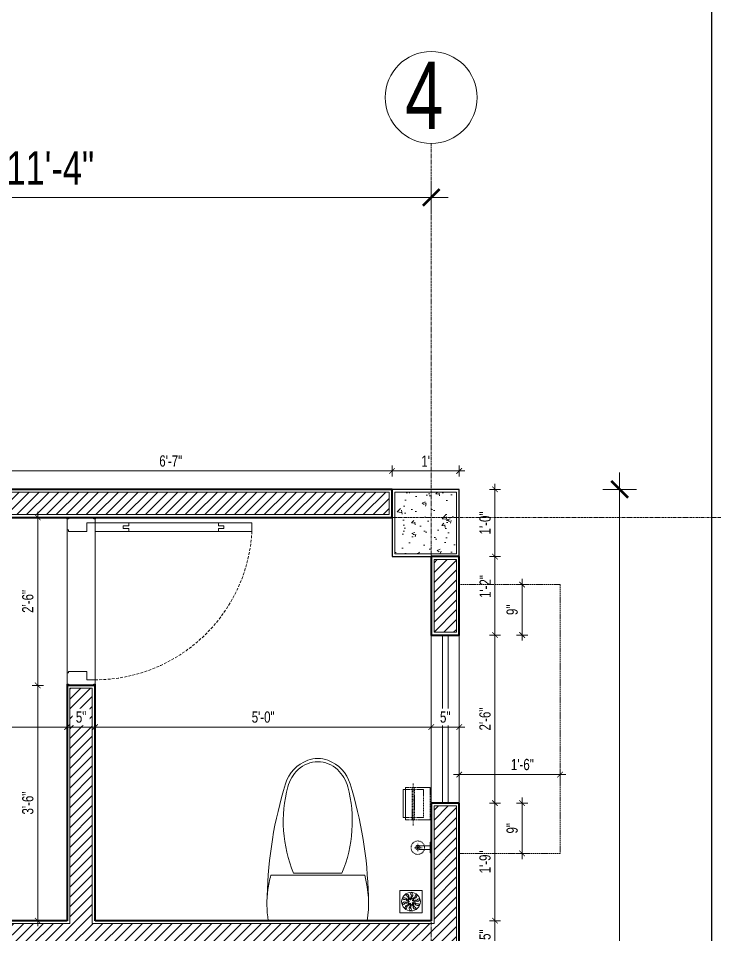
# Model space of a CAD drawing. Header units: inches. Extents: x 735 to 7643, y 526 to 1733.
# Drawn here: x 3436.8 to 3562.1, y 1347.6 to 1511.2 of the extents above; entities that cross this region are included whole.
import ezdxf

# ---------------------------------------------------------------- set-up
doc = ezdxf.new("R2010")
doc.units = ezdxf.units.IN
doc.header["$MEASUREMENT"] = 0
for name, pattern in [('CENTER', [2, 1.25, -0.25, 0.25, -0.25]), ('DASH', [0.35, 0.25, -0.1]), ('DASHED', [0.75, 0.5, -0.25]), ('PHANTOMX2', [5, 2.5, -0.5, 0.5, -0.5, 0.5, -0.5])]:
    doc.linetypes.add(name, pattern=pattern)
doc.layers.add('COLLUM', color=1, linetype='Continuous')
doc.layers.add('FREE-TEXT', color=7, linetype='Continuous')
for name, color, linetype, lineweight in [('Dimension', 22, 'Continuous', 13), ('DOOR', 115, 'Continuous', 15), ('Glass', 5, 'Continuous', 9), ('grid', 9, 'Continuous', 13), ('Grid marker', 161, 'Continuous', 15), ('Grid Text', 5, 'Continuous', 15), ('HACTH', 8, 'Continuous', 9), ('I-WC----EXST', 7, 'Continuous', 15), ('I-WC----N', 7, 'Continuous', 15), ('Plaster Line', 5, 'Continuous', 15), ('Sunshed', 5, 'Continuous', 15), ('wall 05', 3, 'Continuous', 40), ('WINDOW', 140, 'Continuous', 9)]:
    doc.layers.add(name, color=color, linetype=linetype, lineweight=lineweight)
doc.styles.get("Standard").update_dxf_attribs({"font": 'isocp3.shx'})
doc.styles.add('Swiss721', font='swisscl.ttf')
doc.dimstyles.new('DIM08', dxfattribs={"dimtxt": 8, "dimasz": 4, "dimexe": 4, "dimexo": 0, "dimgap": 3, "dimtad": 1, "dimdec": 1, "dimzin": 3, "dimdsep": 46, "dimlunit": 4, "dimtxsty": 'Swiss721', "dimblk": 'ARCHTICK', "dimcen": 0, "dimdle": 4, "dimclrd": 256, "dimclre": 256, "dimclrt": 256, "dimadec": 0, "dimazin": 0, "dimtfac": 1, "dimtdec": 1, "dimtofl": 0, "dimtmove": 0, "dimatfit": 3, "dimldrblk": 'ARCHTICK', "dimfxl": 4, "dimfxlon": 1, "dimtfill": 1, "dimtolj": 1, "dimtzin": 0, "dimlwd": 9, "dimlwe": 9, "dimarcsym": 0})
doc.dimstyles.get("Standard").update_dxf_attribs({"dimtxt": 2, "dimasz": 3, "dimexe": 2, "dimexo": 2, "dimgap": 1, "dimtad": 0, "dimtih": 1, "dimtoh": 1, "dimdec": 1, "dimzin": 0, "dimdsep": 46, "dimtxsty": 'Standard', "dimcen": 0, "dimclrd": 256, "dimclre": 256, "dimclrt": 256, "dimadec": 1, "dimazin": 0, "dimtfac": 1, "dimtdec": 1, "dimtofl": 0, "dimtmove": 0, "dimatfit": 3, "dimfxl": 1, "dimtolj": 1, "dimtzin": 0, "dimlwd": -1, "dimlwe": -1, "dimarcsym": 0})
pattern_1 = [(45, (-407583.7018, -240993.2976), (-0.8838834765, 0.8838834765), [])]

# ---------------------------------------------------------------- blocks, each defined once
blk = doc.blocks.new('_ArchTick')
at = {"color": 0, "linetype": 'ByBlock', "const_width": 0.15}
blk.add_lwpolyline([(-0.5, -0.5), (0.5, 0.5)], dxfattribs=at)
blk = doc.blocks.new('*D152')
at = {"layer": 'Defpoints', "color": 0, "transparency": 16777216}
for p in [(3515.48, 1430.36), (3503.48, 1427.08), (3515.48, 1427.08)]:
    blk.add_point(p, dxfattribs=at)
at = {"layer": 'Dimension', "lineweight": 9, "transparency": 16777216}
for p, q in [((3502.48, 1430.36), (3516.48, 1430.36)), ((3503.48, 1429.36), (3503.48, 1431.36)), ((3515.48, 1429.36), (3515.48, 1431.36))]:
    blk.add_line(p, q, dxfattribs=at)
at = {"layer": 'Dimension', "lineweight": 9, "transparency": 16777216, "rotation": 180}
blk.add_blockref('_ArchTick', (3503.48, 1430.36), dxfattribs=at)
at = {"layer": 'Dimension', "lineweight": 9, "transparency": 16777216}
blk.add_blockref('_ArchTick', (3515.48, 1430.36), dxfattribs=at)
at = {"layer": 'Dimension', "transparency": 16777216, "insert": (3509.48, 1432.11), "char_height": 2, "attachment_point": 5, "style": 'Swiss721', "bg_fill": 3, "box_fill_scale": 1.25, "bg_fill_color": 256, "bg_fill_true_color": 13158600, "bg_fill_transparency": 0}
blk.add_mtext("\\A1;1'", dxfattribs=at)
blk = doc.blocks.new('*D377')
at = {"layer": 'Defpoints', "color": 0, "transparency": 16777216}
for p in [(3515.48, 1415.08), (3515.48, 1401.08), (3521.86, 1401.08)]:
    blk.add_point(p, dxfattribs=at)
at = {"layer": 'Dimension', "lineweight": 9, "transparency": 16777216}
for p, q in [((3520.86, 1415.08), (3522.86, 1415.08)), ((3521.86, 1416.08), (3521.86, 1400.08)), ((3520.86, 1401.08), (3522.86, 1401.08))]:
    blk.add_line(p, q, dxfattribs=at)
for p, rotation in [((3521.86, 1415.08), 90), ((3521.86, 1401.08), 270)]:
    blk.add_blockref('_ArchTick', p, dxfattribs=dict(at, rotation=rotation))
at = {"layer": 'Dimension', "transparency": 16777216, "insert": (3520.11, 1409.74), "char_height": 2, "attachment_point": 5, "rotation": 90, "style": 'Swiss721', "bg_fill": 3, "box_fill_scale": 1.25, "bg_fill_color": 256, "bg_fill_true_color": 13158600, "bg_fill_transparency": 0}
blk.add_mtext('\\A1;1\'-2"', dxfattribs=at)
blk = doc.blocks.new('*D378')
at = {"layer": 'Defpoints', "color": 0, "transparency": 16777216}
for p in [(3515.48, 1401.08), (3515.48, 1371.08), (3521.86, 1371.08)]:
    blk.add_point(p, dxfattribs=at)
at = {"layer": 'Dimension', "lineweight": 9, "transparency": 16777216}
for p, q in [((3521.86, 1402.08), (3521.86, 1370.08)), ((3520.86, 1401.08), (3522.86, 1401.08)), ((3520.86, 1371.08), (3522.86, 1371.08))]:
    blk.add_line(p, q, dxfattribs=at)
for p, rotation in [((3521.86, 1401.08), 90), ((3521.86, 1371.08), 270)]:
    blk.add_blockref('_ArchTick', p, dxfattribs=dict(at, rotation=rotation))
at = {"layer": 'Dimension', "transparency": 16777216, "insert": (3520.09, 1386.08), "char_height": 2, "attachment_point": 5, "rotation": 90, "style": 'Swiss721', "bg_fill": 3, "box_fill_scale": 1.25, "bg_fill_color": 256, "bg_fill_true_color": 13158600, "bg_fill_transparency": 0}
blk.add_mtext('\\A1;2\'-6"', dxfattribs=at)
blk = doc.blocks.new('*D153')
at = {"layer": 'Defpoints', "color": 0, "transparency": 16777216}
for p in [(3515.48, 1371.08), (3510.48, 1350.08), (3521.86, 1350.08)]:
    blk.add_point(p, dxfattribs=at)
at = {"layer": 'Dimension', "lineweight": 9, "transparency": 16777216}
for p, q in [((3520.86, 1371.08), (3522.86, 1371.08)), ((3521.86, 1372.08), (3521.86, 1349.08)), ((3520.86, 1350.08), (3522.86, 1350.08))]:
    blk.add_line(p, q, dxfattribs=at)
for p, rotation in [((3521.86, 1371.08), 90), ((3521.86, 1350.08), 270)]:
    blk.add_blockref('_ArchTick', p, dxfattribs=dict(at, rotation=rotation))
at = {"layer": 'Dimension', "transparency": 16777216, "insert": (3520.09, 1360.58), "char_height": 2, "attachment_point": 5, "rotation": 90, "style": 'Swiss721', "bg_fill": 3, "box_fill_scale": 1.25, "bg_fill_color": 256, "bg_fill_true_color": 13158600, "bg_fill_transparency": 0}
blk.add_mtext('\\A1;1\'-9"', dxfattribs=at)
blk = doc.blocks.new('*D170')
at = {"layer": 'Defpoints', "color": 0, "transparency": 16777216}
for p in [(3445.73, 1422.08), (3440.24, 1392.08), (3445.48, 1392.08)]:
    blk.add_point(p, dxfattribs=at)
at = {"layer": 'Dimension', "lineweight": 9, "transparency": 16777216}
for p, q in [((3441.24, 1422.08), (3439.24, 1422.08)), ((3440.24, 1423.08), (3440.24, 1391.08)), ((3441.24, 1392.08), (3439.24, 1392.08))]:
    blk.add_line(p, q, dxfattribs=at)
for p, rotation in [((3440.24, 1422.08), 90), ((3440.24, 1392.08), 270)]:
    blk.add_blockref('_ArchTick', p, dxfattribs=dict(at, rotation=rotation))
at = {"layer": 'Dimension', "transparency": 16777216, "insert": (3438.47, 1407.08), "char_height": 2, "attachment_point": 5, "rotation": 90, "style": 'Swiss721', "bg_fill": 3, "box_fill_scale": 1.25, "bg_fill_color": 256, "bg_fill_true_color": 13158600, "bg_fill_transparency": 0}
blk.add_mtext('\\A1;2\'-6"', dxfattribs=at)
blk = doc.blocks.new('*D173')
at = {"layer": 'Defpoints', "color": 0, "transparency": 16777216}
for p in [(3515.48, 1427.08), (3515.48, 974.08), (3544.11, 974.08)]:
    blk.add_point(p, dxfattribs=at)
at = {"layer": 'Dimension', "lineweight": 9, "transparency": 16777216}
for p, q in [((3544.11, 1430.08), (3544.11, 971.08)), ((3541.11, 1427.08), (3547.11, 1427.08)), ((3541.11, 974.08), (3547.11, 974.08))]:
    blk.add_line(p, q, dxfattribs=at)
at = {"layer": 'Dimension', "lineweight": 9, "transparency": 16777216, "xscale": 3, "yscale": 3, "zscale": 3}
for p, rotation in [((3544.11, 1427.08), 90), ((3544.11, 974.08), 270)]:
    blk.add_blockref('_ArchTick', p, dxfattribs=dict(at, rotation=rotation))
at = {"layer": 'Dimension', "transparency": 16777216, "insert": (3537.47, 1200.58), "char_height": 6, "attachment_point": 5, "rotation": 90, "style": 'Swiss721', "bg_fill": 3, "box_fill_scale": 1.25, "bg_fill_color": 256, "bg_fill_true_color": 13158600, "bg_fill_transparency": 0}
blk.add_mtext('\\A1;{\\H1.4286x;37\'-9"}', dxfattribs=at)
blk = doc.blocks.new('*D174')
at = {"layer": 'Defpoints', "color": 0, "transparency": 16777216}
for p in [(3515.48, 1427.08), (3515.48, 1415.08), (3521.86, 1415.08)]:
    blk.add_point(p, dxfattribs=at)
at = {"layer": 'Dimension', "lineweight": 9, "transparency": 16777216}
for p, q in [((3520.86, 1427.08), (3522.86, 1427.08)), ((3521.86, 1428.08), (3521.86, 1414.08)), ((3520.86, 1415.08), (3522.86, 1415.08))]:
    blk.add_line(p, q, dxfattribs=at)
for p, rotation in [((3521.86, 1427.08), 90), ((3521.86, 1415.08), 270)]:
    blk.add_blockref('_ArchTick', p, dxfattribs=dict(at, rotation=rotation))
at = {"layer": 'Dimension', "transparency": 16777216, "insert": (3520.09, 1421.08), "char_height": 2, "attachment_point": 5, "rotation": 90, "style": 'Swiss721', "bg_fill": 3, "box_fill_scale": 1.25, "bg_fill_color": 256, "bg_fill_true_color": 13158600, "bg_fill_transparency": 0}
blk.add_mtext('\\A1;1\'-0"', dxfattribs=at)
blk = doc.blocks.new('$plan$00000388')
for p, q in [((-202.5, -209.5), (-202.5, 209.5)), ((0, -220.8), (0, 220.8)), ((-211.8, 107.7), (-211.8, -107.7))]:
    blk.add_line(p, q)
blk.add_lwpolyline([(-202.5, -209.5), (-151.6, -220.9), (-102.2, -226.4), (-50.2, -226.4), (0, -220.8)])
for centre, radius, start, end in [((-70.5, -1596.9), 1822.9, 91.2224, 107.2477), ((-76.2, -236.2), 463.3, 97.7399, 105.822), ((-76.2, -236.2), 463.3, 80.5377, 97.7399), ((-562.5, -12.2), 163.6, 107.2477, 159.5476), ((-555.5, -23.3), 162.7, 104.7786, 136.8543), ((-443.4, -448.2), 602.2, 67.3737, 104.7786), ((-580.4, 0), 128.7, 136.8543, 223.1457), ((-595.2, 0), 128.7, 159.5476, 200.4524), ((-562.5, 12.2), 163.6, 200.4524, 252.7523), ((-555.5, 23.3), 162.7, 223.1457, 255.2214), ((-443.4, 448.2), 602.2, 255.2214, 292.6263), ((-70.5, 1596.9), 1822.9, 252.7523, 268.7776)]:
    blk.add_arc(centre, radius, start, end)
blk = doc.blocks.new('h')
at = {"layer": 'I-WC----N', "color": 252, "linetype": 'CENTER', "ltscale": 0.2}
for p, q in [((544297.4, -25836.8), (544297.4, -25800.9)), ((544280.5, -25819.8), (544314.2, -25819.8))]:
    blk.add_line(p, q, dxfattribs=at)
at = {"layer": 'I-WC----N'}
blk.add_lwpolyline([(544273, -25759.8), (544321, -25759.8), (544321, -25764.8), (544273, -25764.8)], close=True, dxfattribs=at)
blk.add_lwpolyline([(544289, -25813.8), (544289, -25764.8), (544305, -25764.8), (544305, -25813.8)], dxfattribs=at)
at = {"layer": 'I-WC----N', "linetype": 'DASH', "ltscale": 5}
blk.add_circle((544297.4, -25819.8), 30, dxfattribs=at)
at = {"layer": 'I-WC----N'}
for centre, radius in [((544297, -25819.8), 10), ((544297.4, -25819.8), 5)]:
    blk.add_circle(centre, radius, dxfattribs=at)
blk = doc.blocks.new('typical king$0$5767 PAPER HOLDER')
at = {"color": 0, "linetype": 'CENTER', "lineweight": -2, "ltscale": 0.5}
blk.add_line((80, 97.5), (80, -92.5), dxfattribs=at)
at = {"color": 0, "linetype": 'DASHED', "lineweight": -2, "ltscale": 10, "flags": 128}
for points in [[(5, 52.5), (0, 52.5), (0, -52.5), (5, -52.5)], [(97, 72.5), (5, 72.5), (5, -72.5), (100, -72.5)]]:
    blk.add_lwpolyline(points, dxfattribs=at)
at = {"color": 0, "linetype": 'DASHED', "lineweight": -2, "ltscale": 10}
blk.add_lwpolyline([(100, -62.5), (35, -62.5), (35, 62.5), (97, 62.5)], dxfattribs=at)
blk.add_lwpolyline([(75, -72.5), (85, -72.5), (85, 72.5), (75, 72.5)], close=True, dxfattribs=at)
at = {"color": 0, "linetype": 'ByBlock', "lineweight": -2, "flags": 128}
blk.add_lwpolyline([(100, -72.5), (115, -72.5), (115, 72.5), (100, 72.5)], dxfattribs=at)
at = {"color": 0, "linetype": 'ByBlock', "lineweight": -2}
blk.add_lwpolyline([(100, 62.5), (125, 62.5), (125, -62.5), (100, -62.5)], dxfattribs=at)
blk = doc.blocks.new('floor drain 01')
at = {"color": 0}
blk.add_lwpolyline([(-10, -10), (90, -10), (90, 90), (-10, 90)], close=True, dxfattribs=at)
for points in [[(2.5, 46.7, 0.191053), (7.2, 42.2, 0.194336), (16.1, 42.1, -0.272606), (24.9, 41.2, 1.040732), (27.4, 44.5, 0.091346), (26, 45.4, 0.160783), (17.2, 46.5, -0.323658), (9.4, 50.7, 0.91079)], [(13.6, 67.5, 0.191053), (14.8, 61, 0.194336), (21.9, 55.7, -0.272606), (28.5, 49.9, 1.040732), (32.5, 51, 0.091346), (31.8, 52.6, 0.160783), (25.3, 58.6, -0.323658), (21.5, 66.6, 0.91079)], [(34.8, 77.8, 0.191053), (32, 71.8, 0.194336), (34.6, 63.4, -0.272606), (36.5, 54.8, 1.040732), (40.4, 53.4, 0.091346), (40.8, 55, 0.160783), (39.1, 63.7, -0.323658), (40.7, 72.4, 0.91079)], [(58, 73.6, 0.191053), (52.2, 70.5, 0.194336), (49.4, 62.1, -0.272606), (45.9, 54, 1.040732), (48.2, 50.6, 0.091346), (49.4, 51.6, 0.160783), (53.2, 59.7, -0.323658), (59.6, 65.8, 0.91079)], [(74.3, 56.6, 0.191053), (67.8, 57.5, 0.194336), (60.6, 52.3, -0.272606), (53, 47.9, 1.040732), (52.8, 43.8, 0.091346), (54.5, 43.9, 0.160783), (62.3, 48.2, -0.323658), (71, 49.3, 0.91079)], [(5.7, 23.4, 0.191053), (12.2, 22.5, 0.194336), (19.4, 27.7, -0.272606), (27, 32.1, 1.040732), (27.2, 36.2, 0.091346), (25.5, 36.1, 0.160783), (17.7, 31.8, -0.323658), (9, 30.7, 0.91079)], [(22, 6.4, 0.191053), (27.8, 9.5, 0.194336), (30.6, 17.9, -0.272606), (34.1, 26, 1.040732), (31.8, 29.4, 0.091346), (30.6, 28.4, 0.160783), (26.8, 20.3, -0.323658), (20.4, 14.2, 0.91079)], [(45.2, 2.2, 0.191053), (48, 8.2, 0.194336), (45.4, 16.6, -0.272606), (43.5, 25.2, 1.040732), (39.6, 26.6, 0.091346), (39.2, 25, 0.160783), (40.9, 16.3, -0.323658), (39.3, 7.6, 0.91079)], [(66.4, 12.5, 0.191053), (65.2, 19, 0.194336), (58.1, 24.3, -0.272606), (51.5, 30.1, 1.040732), (47.5, 29, 0.091346), (48.2, 27.4, 0.160783), (54.7, 21.4, -0.323658), (58.5, 13.4, 0.91079)], [(77.5, 33.3, 0.191053), (72.8, 37.8, 0.194336), (63.9, 37.9, -0.272606), (55.1, 38.8, 1.040732), (52.6, 35.5, 0.091346), (54, 34.6, 0.160783), (62.8, 33.5, -0.323658), (70.6, 29.3, 0.91079)]]:
    blk.add_lwpolyline(points, format="xyb", close=True, dxfattribs=at)
for centre, radius in [((40, 40), 41.7), ((31.9, 45.2), 1.83), ((42.5, 49.3), 1.83), ((49.6, 40.5), 1.83), ((32.5, 33.9), 1.83), ((43.5, 31), 1.83)]:
    blk.add_circle(centre, radius, dxfattribs=at)
blk = doc.blocks.new('A$C4F64215B')
at = {"layer": 'Defpoints'}
for points in [[(0, 5), (0.25, 5), (0.25, 4.75), (0, 4.75)], [(29.75, 5), (30, 5), (30, 4.75), (29.75, 4.75)], [(0, 0.25), (0.25, 0.25), (0.25, 0), (0, 0)], [(29.75, 0.25), (30, 0.25), (30, 0), (29.75, 0)]]:
    blk.add_lwpolyline(points, close=True, dxfattribs=at)
at = {"layer": 'DOOR'}
for points in [[(1.75, 10), (2, 10), (2, 11), (2.5, 11), (2.5, 5), (1, 5), (1, 11), (1.5, 11), (1.5, 10), (1.75, 10), (1.5, 10), (1.5, 11), (1, 11), (1, 27), (1.5, 27), (1.5, 28), (2, 28), (2, 27), (2.5, 27), (2.5, 11), (2.5, 33), (1, 33), (1, 27)], [(1, 5), (1, 3.5), (2.5, 3.5), (2.5, 0.25), (2.25, 0.25), (2.25, 0), (0.25, 0), (0.25, 0.25), (0, 0.25), (0, 4.75), (0.25, 4.75), (0.25, 5), (1, 5)], [(29, 5), (29, 3.5), (27.5, 3.5), (27.5, 0.25), (27.75, 0.25), (27.75, 0), (29.75, 0), (29.75, 0.25), (30, 0.25), (30, 4.75), (29.75, 4.75), (29.75, 5), (29, 5)]]:
    blk.add_lwpolyline(points, dxfattribs=at)
at = {"layer": 'DOOR', "linetype": 'DASHED', "lineweight": 0}
blk.add_arc((0.93, 4.97), 28.07, 0.0597, 86.7872, dxfattribs=at)
at = {"layer": 'HACTH', "lineweight": 0, "ltscale": 10}
for p, q in [((1.5, 5), (29, 5)), ((2.25, 0), (27.75, 0))]:
    blk.add_line(p, q, dxfattribs=at)
blk = doc.blocks.new('*D182')
at = {"layer": 'Defpoints', "color": 0, "transparency": 16777216}
for p in [(3374.48, 1479.2), (3510.48, 1469), (3374.48, 1468.64)]:
    blk.add_point(p, dxfattribs=at)
at = {"layer": 'Dimension', "lineweight": 9, "transparency": 16777216}
for p, q in [((3374.48, 1476.2), (3374.48, 1482.2)), ((3510.48, 1476.2), (3510.48, 1482.2)), ((3513.48, 1479.2), (3371.48, 1479.2))]:
    blk.add_line(p, q, dxfattribs=at)
at = {"layer": 'Dimension', "lineweight": 9, "transparency": 16777216, "xscale": 3, "yscale": 3, "zscale": 3, "rotation": 180}
blk.add_blockref('_ArchTick', (3374.48, 1479.2), dxfattribs=at)
at = {"layer": 'Dimension', "lineweight": 9, "transparency": 16777216, "xscale": 3, "yscale": 3, "zscale": 3}
blk.add_blockref('_ArchTick', (3510.48, 1479.2), dxfattribs=at)
at = {"layer": 'Dimension', "transparency": 16777216, "insert": (3442.48, 1484.45), "char_height": 6, "attachment_point": 5, "style": 'Swiss721', "bg_fill": 3, "box_fill_scale": 1.25, "bg_fill_color": 256, "bg_fill_true_color": 13158600, "bg_fill_transparency": 0}
blk.add_mtext('\\A1;11\'-4"', dxfattribs=at)
blk = doc.blocks.new('*D216')
at = {"layer": 'Defpoints', "color": 0, "transparency": 16777216}
for p in [(3445.48, 1392.08), (3440.24, 1350.08), (3445.48, 1350.08)]:
    blk.add_point(p, dxfattribs=at)
at = {"layer": 'Dimension', "lineweight": 9, "transparency": 16777216}
for p, q in [((3440.24, 1393.08), (3440.24, 1349.08)), ((3441.24, 1392.08), (3439.24, 1392.08)), ((3441.24, 1350.08), (3439.24, 1350.08))]:
    blk.add_line(p, q, dxfattribs=at)
for p, rotation in [((3440.24, 1392.08), 90), ((3440.24, 1350.08), 270)]:
    blk.add_blockref('_ArchTick', p, dxfattribs=dict(at, rotation=rotation))
at = {"layer": 'Dimension', "transparency": 16777216, "insert": (3438.47, 1371.08), "char_height": 2, "attachment_point": 5, "rotation": 90, "style": 'Swiss721', "bg_fill": 3, "box_fill_scale": 1.25, "bg_fill_color": 256, "bg_fill_true_color": 13158600, "bg_fill_transparency": 0}
blk.add_mtext('\\A1;3\'-6"', dxfattribs=at)
blk = doc.blocks.new('*D219')
at = {"layer": 'Defpoints', "color": 0, "transparency": 16777216}
for p in [(3445.48, 1384.65), (3415.48, 1380.08), (3445.48, 1380.62)]:
    blk.add_point(p, dxfattribs=at)
at = {"layer": 'Dimension', "lineweight": 9, "transparency": 16777216}
for p, q in [((3415.48, 1383.65), (3415.48, 1385.65)), ((3445.48, 1383.65), (3445.48, 1385.65)), ((3414.48, 1384.65), (3446.48, 1384.65))]:
    blk.add_line(p, q, dxfattribs=at)
at = {"layer": 'Dimension', "lineweight": 9, "transparency": 16777216, "rotation": 180}
blk.add_blockref('_ArchTick', (3415.48, 1384.65), dxfattribs=at)
at = {"layer": 'Dimension', "lineweight": 9, "transparency": 16777216}
blk.add_blockref('_ArchTick', (3445.48, 1384.65), dxfattribs=at)
at = {"layer": 'Dimension', "transparency": 16777216, "insert": (3430.48, 1386.42), "char_height": 2, "attachment_point": 5, "style": 'Swiss721', "bg_fill": 3, "box_fill_scale": 1.25, "bg_fill_color": 256, "bg_fill_true_color": 13158600, "bg_fill_transparency": 0}
blk.add_mtext('\\A1;2\'-6"', dxfattribs=at)
blk = doc.blocks.new('*D220')
at = {"layer": 'Defpoints', "color": 0, "transparency": 16777216}
for p in [(3450.48, 1384.65), (3445.48, 1380.62), (3450.48, 1380.62)]:
    blk.add_point(p, dxfattribs=at)
at = {"layer": 'Dimension', "lineweight": 9, "transparency": 16777216}
for p, q in [((3445.48, 1383.65), (3445.48, 1385.65)), ((3450.48, 1383.65), (3450.48, 1385.65)), ((3444.48, 1384.65), (3451.48, 1384.65))]:
    blk.add_line(p, q, dxfattribs=at)
at = {"layer": 'Dimension', "lineweight": 9, "transparency": 16777216, "rotation": 180}
blk.add_blockref('_ArchTick', (3445.48, 1384.65), dxfattribs=at)
at = {"layer": 'Dimension', "lineweight": 9, "transparency": 16777216}
blk.add_blockref('_ArchTick', (3450.48, 1384.65), dxfattribs=at)
at = {"layer": 'Dimension', "transparency": 16777216, "insert": (3447.98, 1386.42), "char_height": 2, "attachment_point": 5, "style": 'Swiss721', "bg_fill": 3, "box_fill_scale": 1.25, "bg_fill_color": 256, "bg_fill_true_color": 13158600, "bg_fill_transparency": 0}
blk.add_mtext('\\A1;5"', dxfattribs=at)
blk = doc.blocks.new('*D221')
at = {"layer": 'Defpoints', "color": 0, "transparency": 16777216}
for p in [(3510.48, 1384.65), (3450.48, 1380.62), (3510.48, 1380.62)]:
    blk.add_point(p, dxfattribs=at)
at = {"layer": 'Dimension', "lineweight": 9, "transparency": 16777216}
for p, q in [((3450.48, 1383.65), (3450.48, 1385.65)), ((3510.48, 1383.65), (3510.48, 1385.65)), ((3449.48, 1384.65), (3511.48, 1384.65))]:
    blk.add_line(p, q, dxfattribs=at)
at = {"layer": 'Dimension', "lineweight": 9, "transparency": 16777216, "rotation": 180}
blk.add_blockref('_ArchTick', (3450.48, 1384.65), dxfattribs=at)
at = {"layer": 'Dimension', "lineweight": 9, "transparency": 16777216}
blk.add_blockref('_ArchTick', (3510.48, 1384.65), dxfattribs=at)
at = {"layer": 'Dimension', "transparency": 16777216, "insert": (3480.48, 1386.42), "char_height": 2, "attachment_point": 5, "style": 'Swiss721', "bg_fill": 3, "box_fill_scale": 1.25, "bg_fill_color": 256, "bg_fill_true_color": 13158600, "bg_fill_transparency": 0}
blk.add_mtext('\\A1;5\'-0"', dxfattribs=at)
blk = doc.blocks.new('*D222')
at = {"layer": 'Defpoints', "color": 0, "transparency": 16777216}
for p in [(3515.48, 1384.65), (3510.48, 1380.62), (3515.48, 1380.62)]:
    blk.add_point(p, dxfattribs=at)
at = {"layer": 'Dimension', "lineweight": 9, "transparency": 16777216}
for p, q in [((3510.48, 1383.65), (3510.48, 1385.65)), ((3515.48, 1383.65), (3515.48, 1385.65)), ((3509.48, 1384.65), (3516.48, 1384.65))]:
    blk.add_line(p, q, dxfattribs=at)
at = {"layer": 'Dimension', "lineweight": 9, "transparency": 16777216, "rotation": 180}
blk.add_blockref('_ArchTick', (3510.48, 1384.65), dxfattribs=at)
at = {"layer": 'Dimension', "lineweight": 9, "transparency": 16777216}
blk.add_blockref('_ArchTick', (3515.48, 1384.65), dxfattribs=at)
at = {"layer": 'Dimension', "transparency": 16777216, "insert": (3512.98, 1386.42), "char_height": 2, "attachment_point": 5, "style": 'Swiss721', "bg_fill": 3, "box_fill_scale": 1.25, "bg_fill_color": 256, "bg_fill_true_color": 13158600, "bg_fill_transparency": 0}
blk.add_mtext('\\A1;5"', dxfattribs=at)
blk = doc.blocks.new('*D229')
at = {"layer": 'Defpoints', "color": 0, "transparency": 16777216}
for p in [(3503.48, 1430.36), (3424.48, 1427.08), (3503.48, 1427.08)]:
    blk.add_point(p, dxfattribs=at)
at = {"layer": 'Dimension', "lineweight": 9, "transparency": 16777216}
for p, q in [((3423.48, 1430.36), (3504.48, 1430.36)), ((3424.48, 1429.36), (3424.48, 1431.36)), ((3503.48, 1429.36), (3503.48, 1431.36))]:
    blk.add_line(p, q, dxfattribs=at)
at = {"layer": 'Dimension', "lineweight": 9, "transparency": 16777216, "rotation": 180}
blk.add_blockref('_ArchTick', (3424.48, 1430.36), dxfattribs=at)
at = {"layer": 'Dimension', "lineweight": 9, "transparency": 16777216}
blk.add_blockref('_ArchTick', (3503.48, 1430.36), dxfattribs=at)
at = {"layer": 'Dimension', "transparency": 16777216, "insert": (3463.98, 1432.14), "char_height": 2, "attachment_point": 5, "style": 'Swiss721', "bg_fill": 3, "box_fill_scale": 1.25, "bg_fill_color": 256, "bg_fill_true_color": 13158600, "bg_fill_transparency": 0}
blk.add_mtext('\\A1;6\'-7"', dxfattribs=at)
blk = doc.blocks.new('*D234')
at = {"layer": 'Defpoints', "color": 0, "transparency": 16777216}
for p in [(3510.48, 1350.08), (3521.86, 1350.08), (3510.48, 1345.08)]:
    blk.add_point(p, dxfattribs=at)
at = {"layer": 'Dimension', "lineweight": 9, "transparency": 16777216}
for p, q in [((3520.86, 1350.08), (3522.86, 1350.08)), ((3521.86, 1344.08), (3521.86, 1351.08)), ((3520.86, 1345.08), (3522.86, 1345.08))]:
    blk.add_line(p, q, dxfattribs=at)
for p, rotation in [((3521.86, 1350.08), 90), ((3521.86, 1345.08), 270)]:
    blk.add_blockref('_ArchTick', p, dxfattribs=dict(at, rotation=rotation))
at = {"layer": 'Dimension', "transparency": 16777216, "insert": (3520.09, 1347.58), "char_height": 2, "attachment_point": 5, "rotation": 90, "style": 'Swiss721', "bg_fill": 3, "box_fill_scale": 1.25, "bg_fill_color": 256, "bg_fill_true_color": 13158600, "bg_fill_transparency": 0}
blk.add_mtext('\\A1;5"', dxfattribs=at)
blk = doc.blocks.new('*D239')
at = {"layer": 'Defpoints', "color": 0, "transparency": 16777216}
for p in [(3522.86, 1410.08), (3526.7, 1410.08), (3522.86, 1401.08)]:
    blk.add_point(p, dxfattribs=at)
at = {"layer": 'Dimension', "lineweight": 9, "transparency": 16777216}
for p, q in [((3526.7, 1400.08), (3526.7, 1411.08)), ((3525.7, 1410.08), (3527.7, 1410.08)), ((3525.7, 1401.08), (3527.7, 1401.08))]:
    blk.add_line(p, q, dxfattribs=at)
for p, rotation in [((3526.7, 1410.08), 90), ((3526.7, 1401.08), 270)]:
    blk.add_blockref('_ArchTick', p, dxfattribs=dict(at, rotation=rotation))
at = {"layer": 'Dimension', "transparency": 16777216, "insert": (3524.93, 1405.58), "char_height": 2, "attachment_point": 5, "rotation": 90, "style": 'Swiss721', "bg_fill": 3, "box_fill_scale": 1.25, "bg_fill_color": 256, "bg_fill_true_color": 13158600, "bg_fill_transparency": 0}
blk.add_mtext('\\A1;9"', dxfattribs=at)
blk = doc.blocks.new('*D240')
at = {"layer": 'Defpoints', "color": 0, "transparency": 16777216}
for p in [(3522.86, 1371.08), (3522.86, 1362.08), (3526.7, 1362.08)]:
    blk.add_point(p, dxfattribs=at)
at = {"layer": 'Dimension', "lineweight": 9, "transparency": 16777216}
for p, q in [((3525.7, 1371.08), (3527.7, 1371.08)), ((3526.7, 1372.08), (3526.7, 1361.08)), ((3525.7, 1362.08), (3527.7, 1362.08))]:
    blk.add_line(p, q, dxfattribs=at)
for p, rotation in [((3526.7, 1371.08), 90), ((3526.7, 1362.08), 270)]:
    blk.add_blockref('_ArchTick', p, dxfattribs=dict(at, rotation=rotation))
at = {"layer": 'Dimension', "transparency": 16777216, "insert": (3524.93, 1366.58), "char_height": 2, "attachment_point": 5, "rotation": 90, "style": 'Swiss721', "bg_fill": 3, "box_fill_scale": 1.25, "bg_fill_color": 256, "bg_fill_true_color": 13158600, "bg_fill_transparency": 0}
blk.add_mtext('\\A1;9"', dxfattribs=at)
blk = doc.blocks.new('*D241')
at = {"layer": 'Defpoints', "color": 0, "transparency": 16777216}
for p in [(3515.48, 1378.19), (3533.48, 1378.19), (3533.48, 1376.17)]:
    blk.add_point(p, dxfattribs=at)
at = {"layer": 'Dimension', "lineweight": 9, "transparency": 16777216}
for p, q in [((3514.48, 1376.17), (3534.48, 1376.17)), ((3515.48, 1377.17), (3515.48, 1375.17)), ((3533.48, 1377.17), (3533.48, 1375.17))]:
    blk.add_line(p, q, dxfattribs=at)
at = {"layer": 'Dimension', "lineweight": 9, "transparency": 16777216, "rotation": 180}
blk.add_blockref('_ArchTick', (3515.48, 1376.17), dxfattribs=at)
at = {"layer": 'Dimension', "lineweight": 9, "transparency": 16777216}
blk.add_blockref('_ArchTick', (3533.48, 1376.17), dxfattribs=at)
at = {"layer": 'Dimension', "transparency": 16777216, "insert": (3526.75, 1377.95), "char_height": 2, "attachment_point": 5, "style": 'Swiss721', "bg_fill": 3, "box_fill_scale": 1.25, "bg_fill_color": 256, "bg_fill_true_color": 13158600, "bg_fill_transparency": 0}
blk.add_mtext('\\A1;1\'-6"', dxfattribs=at)
blk = doc.blocks.new('*D507')
at = {"layer": 'Defpoints', "color": 0, "transparency": 16777216}
for p in [(3560.58, 1531.96), (2979.23, 1335.9), (3560.58, 1335.9)]:
    blk.add_point(p, dxfattribs=at)
at = {"layer": 'FREE-TEXT', "transparency": 16777216}
for p, q in [((2979.23, 1337.9), (2979.23, 1533.96)), ((3560.58, 1337.9), (3560.58, 1533.96)), ((2982.23, 1531.96), (3246.15, 1531.96)), ((3557.58, 1531.96), (3293.65, 1531.96))]:
    blk.add_line(p, q, dxfattribs=at)
for points in [[(2982.23, 1532.46), (2982.23, 1531.46), (2979.23, 1531.96)], [(3557.58, 1532.46), (3557.58, 1531.46), (3560.58, 1531.96)]]:
    blk.add_solid(points, dxfattribs=at)
at = {"layer": 'FREE-TEXT', "transparency": 16777216, "insert": (3269.9, 1531.96), "char_height": 10, "attachment_point": 5}
blk.add_mtext('\\A1;48\'-5.3"', dxfattribs=at)

msp = doc.modelspace()

# ---------------------------------------------------------------- linework, layer by layer
at = {"layer": 'Glass', "ltscale": 10}
for points in [[(3512.48, 1401.08), (3512.48, 1371.08)], [(3513.48, 1401.08), (3513.48, 1371.08)]]:
    msp.add_lwpolyline(points, dxfattribs=at)
at = {"layer": 'Grid marker'}
msp.add_circle((3510.48, 1497.04), 8.21, dxfattribs=at)
at = {"layer": 'Plaster Line'}
for p, q in [((3449.98, 1349.58), (3449.98, 1391.58)), ((3445.98, 1349.58), (3414.98, 1349.58))]:
    msp.add_line(p, q, dxfattribs=at)
at = {"layer": 'wall 05'}
for p, q in [((3450.48, 1350.08), (3450.48, 1392.08)), ((3445.48, 1350.08), (3415.48, 1350.08))]:
    msp.add_line(p, q, dxfattribs=at)
at = {"layer": 'WINDOW', "linetype": 'Continuous', "ltscale": 10}
for points in [[(3510.48, 1401.08), (3510.48, 1371.08)], [(3515.48, 1401.08), (3515.48, 1371.08)]]:
    msp.add_lwpolyline(points, dxfattribs=at)

# ---------------------------------------------------------------- block references
at = {"layer": 'I-WC----EXST', "xscale": -0.0400000000372529, "yscale": 0.0400000000372529, "zscale": 0.04, "rotation": 90}
msp.add_blockref('$plan$00000388', (3490.23, 1350.08), dxfattribs=at)
msp.add_blockref('$plan$00000388', (3490.23, 1350.08), dxfattribs=at)
at = {"layer": 'I-WC----N', "xscale": -0.03999999997904524, "yscale": 0.04000000000814907, "zscale": 0.04}
msp.add_blockref('floor drain 01', (3508.47, 1351.88), dxfattribs=at)

# ---------------------------------------------------------------- texts
at = {"layer": 'Grid Text', "insert": (3509.24, 1503.42), "char_height": 12, "attachment_point": 2, "style": 'Swiss721'}
msp.add_mtext('4', dxfattribs=at)

# ---------------------------------------------------------------- dimensions: what is measured, and where the dimension line sits
at = {"layer": 'Dimension'}
dim = msp.add_linear_dim(base=(3515.48, 1430.36), p1=(3503.48, 1427.08), p2=(3515.48, 1427.08), text="1'", dimstyle='DIM08', override={"dimscale": 0.25, "dimarcsym": 2}, dxfattribs=at)
dim.commit()
dim.dimension.update_dxf_attribs({"geometry": '*D152', "text_midpoint": (3509.48, 1432.11)})
dim = msp.add_linear_dim(base=(3440.24, 1392.08), p1=(3445.73, 1422.08), p2=(3445.48, 1392.08), angle=90, dimstyle='DIM08', override={"dimscale": 0.25, "dimarcsym": 2}, dxfattribs=at)
dim.commit()
dim.dimension.update_dxf_attribs({"geometry": '*D170', "text_midpoint": (3438.47, 1407.08)})

# ---------------------------------------------------------------- next in the draw order: linework, layer by layer
at = {"layer": 'Plaster Line'}
for p, q in [((3449.98, 1391.58), (3445.98, 1391.58)), ((3445.98, 1391.58), (3445.98, 1349.58))]:
    msp.add_line(p, q, dxfattribs=at)
msp.add_lwpolyline([(3502.98, 1426.58), (3424.98, 1426.58), (3424.98, 1422.58), (3502.98, 1422.58)], close=True, dxfattribs=at)
at = {"layer": 'wall 05'}
for p, q in [((3450.48, 1392.08), (3445.48, 1392.08)), ((3445.48, 1392.08), (3445.48, 1350.08))]:
    msp.add_line(p, q, dxfattribs=at)
msp.add_lwpolyline([(3503.48, 1427.08), (3424.48, 1427.08), (3424.48, 1422.08), (3503.48, 1422.08)], close=True, dxfattribs=at)

# ---------------------------------------------------------------- next in the draw order: block references
at = {"layer": 'DOOR', "lineweight": 0, "rotation": 270}
msp.add_blockref('A$C4F64215B', (3445.48, 1422.08), dxfattribs=at)

# ---------------------------------------------------------------- next in the draw order: dimensions: what is measured, and where the dimension line sits
at = {"layer": 'Dimension'}
dim = msp.add_linear_dim(base=(3521.86, 1401.08), p1=(3515.48, 1415.08), p2=(3515.48, 1401.08), angle=90, dimstyle='DIM08', override={"dimscale": 0.25, "dimarcsym": 2}, dxfattribs=at)
dim.commit()
dim.dimension.update_dxf_attribs({"geometry": '*D377', "text_midpoint": (3521.86, 1409.74), "dimtype": 160})

# ---------------------------------------------------------------- next in the draw order: dimensions: what is measured, and where the dimension line sits
dim = msp.add_linear_dim(base=(3521.86, 1371.08), p1=(3515.48, 1401.08), p2=(3515.48, 1371.08), angle=90, dimstyle='DIM08', override={"dimscale": 0.25, "dimarcsym": 2}, dxfattribs=at)
dim.commit()
dim.dimension.update_dxf_attribs({"geometry": '*D378', "text_midpoint": (3521.86, 1386.08), "dimtype": 160})

# ---------------------------------------------------------------- next in the draw order: dimensions: what is measured, and where the dimension line sits
dim = msp.add_linear_dim(base=(3521.86, 1350.08), p1=(3515.48, 1371.08), p2=(3510.48, 1350.08), angle=90, dimstyle='DIM08', override={"dimscale": 0.25, "dimarcsym": 2}, dxfattribs=at)
dim.commit()
dim.dimension.update_dxf_attribs({"geometry": '*D153', "text_midpoint": (3520.09, 1360.58)})

# ---------------------------------------------------------------- next in the draw order: linework, layer by layer
at = {"layer": 'grid', "linetype": 'PHANTOMX2', "ltscale": 0.2}
msp.add_line((3510.48, 1488.84), (3510.48, 957.61), dxfattribs=at)
at = {"layer": 'Plaster Line'}
for p, q in [((3510.98, 1370.58), (3510.98, 1349.58)), ((3510.98, 1349.58), (3449.98, 1349.58))]:
    msp.add_line(p, q, dxfattribs=at)
at = {"layer": 'wall 05'}
for p, q in [((3510.48, 1371.08), (3510.48, 1350.08)), ((3510.48, 1350.08), (3450.48, 1350.08))]:
    msp.add_line(p, q, dxfattribs=at)

# ---------------------------------------------------------------- next in the draw order: block references
at = {"layer": 'I-WC----N', "extrusion": (0, 0, -1), "xscale": -0.03999999997904524, "yscale": 0.03999999997904524, "zscale": 0.04, "rotation": 180}
msp.add_blockref('typical king$0$5767 PAPER HOLDER', (-3510.48, 1370.98), dxfattribs=at)
at = {"layer": 'I-WC----N', "xscale": 0.03999999997904524, "yscale": 0.03999999997904524, "zscale": 0.03999999997904524, "rotation": 270}
msp.add_blockref('h', (4540.88, 23135.01), dxfattribs=at)

# ---------------------------------------------------------------- next in the draw order: dimensions: what is measured, and where the dimension line sits
at = {"layer": 'Dimension'}
dim = msp.add_linear_dim(base=(3544.11, 974.08), p1=(3515.48, 1427.08), p2=(3515.48, 974.08), angle=90, text='{\\H1.4286x;<>}', dimstyle='DIM08', override={"dimscale": 0.75, "dimarcsym": 2}, dxfattribs=at)
dim.commit()
dim.dimension.update_dxf_attribs({"geometry": '*D173', "text_midpoint": (3537.47, 1200.58)})

# ---------------------------------------------------------------- next in the draw order: hatches: boundary and pattern name
at = {"layer": 'HACTH'}
h = msp.add_hatch(dxfattribs=at)
h.set_pattern_fill('ANSI31', color=256, scale=10, style=0)
h.set_pattern_definition(pattern_1)
h.paths.add_polyline_path([(3379.98, 1228.58), (3379.98, 1224.58), (3504.98, 1224.58), (3504.98, 1228.58)])
h.paths.add_polyline_path([(3369.98, 1234.58), (3373.98, 1234.58), (3373.98, 1304.62), (3369.98, 1304.62)])
h.paths.add_polyline_path([(3510.98, 1306.58), (3514.98, 1306.58), (3514.98, 1370.58), (3510.98, 1370.58), (3510.98, 1349.58), (3449.98, 1349.58), (3449.98, 1391.58), (3445.98, 1391.58), (3445.98, 1349.58), (3414.98, 1349.58), (3414.98, 1379.58), (3410.98, 1379.58), (3410.98, 1349.58), (3373.98, 1349.58), (3373.98, 1382.58), (3369.98, 1382.58), (3369.98, 1345.58), (3510.98, 1345.58)])

# ---------------------------------------------------------------- next in the draw order: linework, layer by layer
at = {"layer": 'Plaster Line'}
for p, q in [((3514.98, 1370.58), (3510.98, 1370.58)), ((3514.98, 1306.58), (3514.98, 1370.58))]:
    msp.add_line(p, q, dxfattribs=at)
at = {"layer": 'wall 05'}
for p, q in [((3515.48, 1371.08), (3510.48, 1371.08)), ((3515.48, 1306.08), (3515.48, 1371.08))]:
    msp.add_line(p, q, dxfattribs=at)

# ---------------------------------------------------------------- next in the draw order: dimensions: what is measured, and where the dimension line sits
at = {"layer": 'Dimension'}
for base, p1, p2, angle, override, picture, middle in [((3374.48, 1479.2), (3510.48, 1469), (3374.48, 1468.64), 180, {"dimscale": 0.75, "dimarcsym": 1}, '*D182', (3442.48, 1484.45)), ((3521.86, 1415.08), (3515.48, 1427.08), (3515.48, 1415.08), 90, {"dimscale": 0.25, "dimarcsym": 2}, '*D174', (3520.09, 1421.08))]:
    dim = msp.add_linear_dim(base=base, p1=p1, p2=p2, angle=angle, dimstyle='DIM08', override=override, dxfattribs=at)
    dim.commit()
    dim.dimension.update_dxf_attribs({"geometry": picture, "text_midpoint": middle})

# ---------------------------------------------------------------- next in the draw order: hatches: boundary and pattern name
at = {"layer": 'HACTH'}
h = msp.add_hatch(dxfattribs=at)
h.set_pattern_fill('ANSI31', color=256, scale=10, style=0)
h.set_pattern_definition(pattern_1)
h.paths.add_polyline_path([(3510.98, 1401.58), (3514.98, 1401.58), (3514.98, 1414.58), (3510.98, 1414.58)])
h.paths.add_polyline_path([(3424.98, 1426.58), (3424.98, 1422.58), (3502.98, 1422.58), (3502.98, 1426.58)])
h = msp.add_hatch(dxfattribs=at)
h.set_pattern_fill('AR-CONC', color=256, scale=0.75, style=0)
h.set_pattern_definition([(50, (-407583.7018, -240993.2976), (5.37945137, -0.470641012), [0.5625, -6.1875]), (355, (-407583.702, -240993.2976), (-1.040635, 5.641441), [0.45, -4.95]), (100.4514, (-407583.2535, -240993.337), (4.338820363, 5.170796565), [0.478051425, -5.25856584]), (46.1842, (-407583.702, -240991.7976), (8.004307865, -1.24139261), [0.84375, -9.28125]), (96.6356, (-407583.035, -240991.901), (7.00997029, 7.30588403), [0.71707716, -7.8878475]), (351.1842, (-407583.702, -240991.798), (7.00996459, 7.3058895), [0.675, -7.425]), (21, (-407582.9518, -240992.1726), (4.47680289, -3.01964168), [0.5625, -6.1875]), (326, (-407582.952, -240992.1726), (1.82486499, 5.43862534), [0.45, -4.95]), (71.4514, (-407582.5787, -240992.424), (6.301669714, 2.418978725), [0.478051425, -5.25856584]), (37.5, (-407583.7018, -240993.2976), (0.091198915, 2.496703904), [0, -4.89, 0, -5.025, 0, -4.96875]), (7.5, (-407583.7018, -240993.2976), (1.973021531, 2.958087839), [0, -2.865, 0, -4.7775, 0, -1.89375]), (327.5, (-407585.3743, -240993.2976), (4.003668271, -0.169161538), [0, -1.875, 0, -5.85, 0, -7.7625]), (317.5, (-407586.1243, -240993.2976), (4.37389627, 0.750787367), [0, -2.4375, 0, -3.885, 0, -5.5125])])
h.paths.add_polyline_path([(3503.98, 1415.58), (3514.98, 1415.58), (3514.98, 1426.58), (3503.98, 1426.58)])

# ---------------------------------------------------------------- next in the draw order: linework, layer by layer
at = {"layer": 'COLLUM'}
msp.add_lwpolyline([(3503.48, 1415.08), (3515.48, 1415.08), (3515.48, 1427.08), (3503.48, 1427.08)], close=True, dxfattribs=at)
at = {"layer": 'grid', "linetype": 'PHANTOMX2', "ltscale": 0.2}
msp.add_line((3562.15, 1422.08), (2835.36, 1422.08), dxfattribs=at)
at = {"layer": 'Plaster Line'}
for points in [[(3503.98, 1415.58), (3514.98, 1415.58), (3514.98, 1426.58), (3503.98, 1426.58)], [(3514.98, 1414.58), (3510.98, 1414.58), (3510.98, 1401.58), (3514.98, 1401.58)]]:
    msp.add_lwpolyline(points, close=True, dxfattribs=at)
at = {"layer": 'wall 05'}
msp.add_lwpolyline([(3515.48, 1415.08), (3510.48, 1415.08), (3510.48, 1401.08), (3515.48, 1401.08)], close=True, dxfattribs=at)

# ---------------------------------------------------------------- next in the draw order: dimensions: what is measured, and where the dimension line sits
at = {"layer": 'Dimension'}
for base, p1, p2, angle, picture, middle in [((3440.24, 1350.08), (3445.48, 1392.08), (3445.48, 1350.08), 90, '*D216', (3438.47, 1371.08)), ((3521.86, 1350.08), (3510.48, 1345.08), (3510.48, 1350.08), 270, '*D234', (3520.09, 1347.58))]:
    dim = msp.add_linear_dim(base=base, p1=p1, p2=p2, angle=angle, dimstyle='DIM08', override={"dimscale": 0.25, "dimarcsym": 2}, dxfattribs=at)
    dim.commit()
    dim.dimension.update_dxf_attribs({"geometry": picture, "text_midpoint": middle})

# ---------------------------------------------------------------- next in the draw order: dimensions: what is measured, and where the dimension line sits
for base, p1, p2, picture, middle in [((3503.48, 1430.36), (3424.48, 1427.08), (3503.48, 1427.08), '*D229', (3463.98, 1432.14)), ((3445.48, 1384.65), (3415.48, 1380.08), (3445.48, 1380.62), '*D219', (3430.48, 1386.42))]:
    dim = msp.add_linear_dim(base=base, p1=p1, p2=p2, dimstyle='DIM08', override={"dimscale": 0.25, "dimarcsym": 2}, dxfattribs=at)
    dim.commit()
    dim.dimension.update_dxf_attribs({"geometry": picture, "text_midpoint": middle})

# ---------------------------------------------------------------- next in the draw order: dimensions: what is measured, and where the dimension line sits
dim = msp.add_linear_dim(base=(3450.48, 1384.65), p1=(3445.48, 1380.62), p2=(3450.48, 1380.62), dimstyle='DIM08', override={"dimscale": 0.25, "dimarcsym": 2}, dxfattribs=at)
dim.commit()
dim.dimension.update_dxf_attribs({"geometry": '*D220', "text_midpoint": (3447.98, 1384.65), "dimtype": 160})

# ---------------------------------------------------------------- next in the draw order: dimensions: what is measured, and where the dimension line sits
dim = msp.add_linear_dim(base=(3510.48, 1384.65), p1=(3450.48, 1380.62), p2=(3510.48, 1380.62), dimstyle='DIM08', override={"dimscale": 0.25, "dimarcsym": 2}, dxfattribs=at)
dim.commit()
dim.dimension.update_dxf_attribs({"geometry": '*D221', "text_midpoint": (3480.48, 1386.42)})

# ---------------------------------------------------------------- next in the draw order: dimensions: what is measured, and where the dimension line sits
dim = msp.add_linear_dim(base=(3515.48, 1384.65), p1=(3510.48, 1380.62), p2=(3515.48, 1380.62), dimstyle='DIM08', override={"dimscale": 0.25, "dimarcsym": 2}, dxfattribs=at)
dim.commit()
dim.dimension.update_dxf_attribs({"geometry": '*D222', "text_midpoint": (3512.98, 1384.65), "dimtype": 160})

# ---------------------------------------------------------------- next in the draw order: linework, layer by layer
at = {"layer": 'Sunshed', "linetype": 'DASH'}
msp.add_lwpolyline([(3515.48, 1401.08), (3515.48, 1410.08), (3533.48, 1410.08), (3533.48, 1362.08), (3533.48, 1362.08), (3515.48, 1362.08), (3515.48, 1371.08)], dxfattribs=at)

# ---------------------------------------------------------------- next in the draw order: dimensions: what is measured, and where the dimension line sits
at = {"layer": 'Dimension'}
for base, p1, p2, angle, picture, middle in [((3526.7, 1410.08), (3522.86, 1401.08), (3522.86, 1410.08), 90, '*D239', (3524.93, 1405.58)), ((3526.7, 1362.08), (3522.86, 1371.08), (3522.86, 1362.08), 270, '*D240', (3524.93, 1366.58))]:
    dim = msp.add_linear_dim(base=base, p1=p1, p2=p2, angle=angle, dimstyle='DIM08', override={"dimscale": 0.25, "dimarcsym": 2}, dxfattribs=at)
    dim.commit()
    dim.dimension.update_dxf_attribs({"geometry": picture, "text_midpoint": middle})
dim = msp.add_linear_dim(base=(3533.48, 1376.17), p1=(3515.48, 1378.19), p2=(3533.48, 1378.19), dimstyle='DIM08', override={"dimscale": 0.25, "dimarcsym": 2}, dxfattribs=at)
dim.commit()
dim.dimension.update_dxf_attribs({"geometry": '*D241', "text_midpoint": (3526.75, 1376.17), "dimtype": 160})

# ---------------------------------------------------------------- next in the draw order: dimensions: what is measured, and where the dimension line sits
at = {"layer": 'FREE-TEXT'}
dim = msp.add_linear_dim(base=(3560.5773, 1531.9623), p1=(2979.2305, 1335.9038), p2=(3560.5773, 1335.9038), dimstyle='Standard', override={"dimtxt": 10, "dimtih": 0, "dimtoh": 0, "dimlunit": 3}, dxfattribs=at)
dim.commit()
dim.dimension.update_dxf_attribs({"geometry": '*D507', "text_midpoint": (3269.9039, 1531.9623)})

doc.saveas('drawing.dxf')
